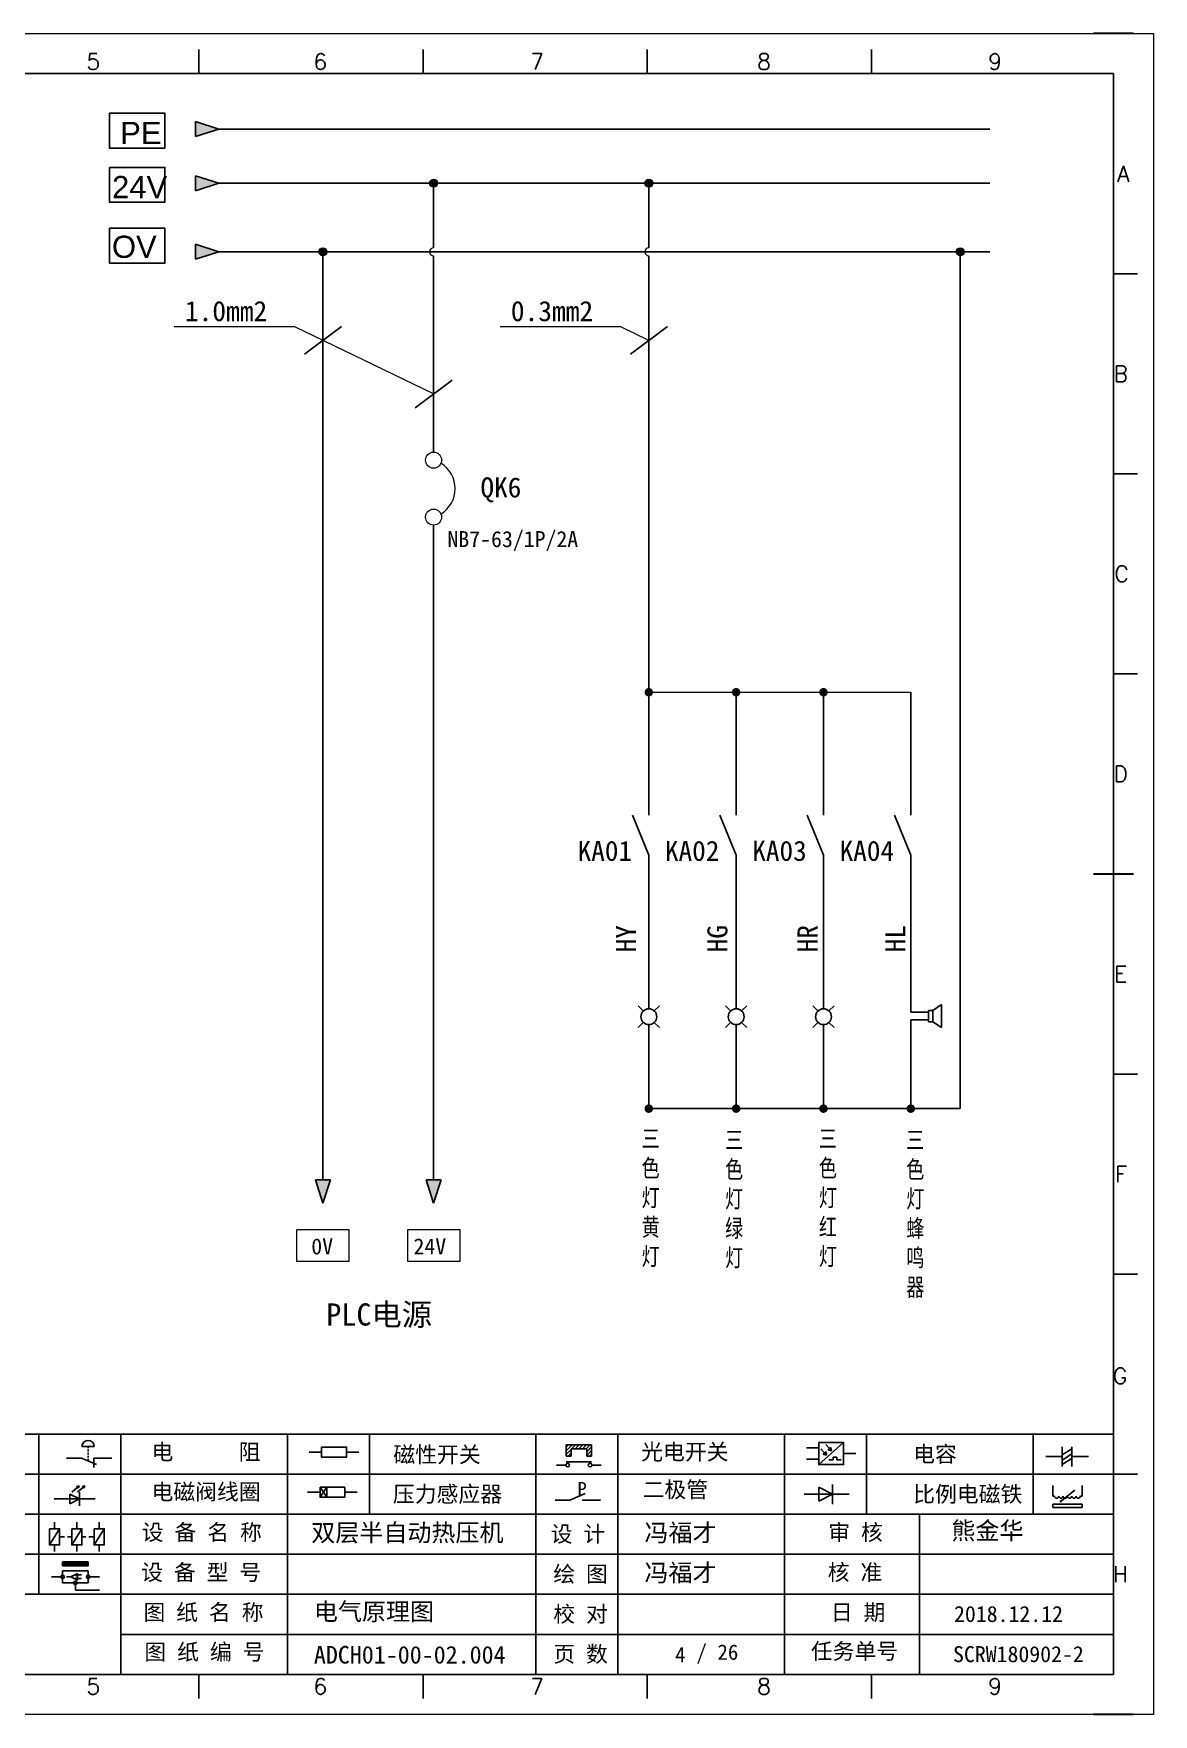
# Model space of a CAD drawing. Extents: x 33864 to 41687, y -3582 to -110.
# Drawn here: x 36753 to 36892.9, y -2914.6 to -2704.6 of the extents above; entities that cross this region are included whole.
import ezdxf
from ezdxf.enums import TextEntityAlignment as Align

# ---------------------------------------------------------------- set-up
doc = ezdxf.new("R2010")
doc.units = 0
doc.header["$MEASUREMENT"] = 0
for name, color, linetype in [('AE_BOR', 1, 'Continuous'), ('MISC', 2, 'Continuous'), ('细实线层', 7, 'Continuous')]:
    doc.layers.add(name, color=color, linetype=linetype)
doc.styles.add('WD', font='romans.shx', dxfattribs={"bigfont": 'gbcbig.shx'})
doc.styles.add('宋体', font='', dxfattribs={"width": 0.75})
doc.styles.add('样式 0', font='')
doc.styles.add('样式 8', font='arial.ttf')
doc.styles.add('汉字', font='')
doc.styles.get('宋体').set_extended_font_data('SimSun')
doc.styles.get('样式 0').set_extended_font_data('KaiTi_GB2312')
doc.styles.get('汉字').set_extended_font_data('新宋体')

# ---------------------------------------------------------------- blocks, each defined once
blk = doc.blocks.new('磁性开关')
at = {"linetype": 'ByBlock'}
h = blk.add_hatch(dxfattribs=at)
h.set_pattern_fill('ANSI31', color=256, scale=0.1, style=0)
h.set_pattern_definition([(45, (0, 0), (-0.224506403, 0.224506403), [])])
h.paths.add_polyline_path([(-1907.69, -775.29), (-1910.88, -775.29), (-1910.88, -776.69), (-1910.25, -776.69), (-1910.25, -775.79), (-1908.31, -775.79), (-1908.31, -776.69), (-1907.69, -776.69)])
for p, q in [((-1910.88, -776.69), (-1910.88, -775.29)), ((-1910.88, -775.29), (-1907.69, -775.29)), ((-1910.88, -776.69), (-1910.25, -776.69)), ((-1910.25, -776.69), (-1910.25, -775.79)), ((-1910.25, -775.79), (-1908.31, -775.79)), ((-1908.31, -776.69), (-1908.31, -775.79)), ((-1908.31, -776.69), (-1907.69, -776.69)), ((-1907.69, -775.29), (-1907.69, -776.69)), ((-1910.91, -777.81), (-1912.09, -777.81)), ((-1910.88, -777.39), (-1907.69, -777.39)), ((-1907.66, -777.81), (-1906.48, -777.81))]:
    blk.add_line(p, q, dxfattribs=at)
for centre in [(-1910.68, -777.81), (-1907.88, -777.81)]:
    blk.add_circle(centre, 0.225, dxfattribs=at)
blk = doc.blocks.new('光电开关')
at = {"linetype": 'ByBlock'}
h = blk.add_hatch(dxfattribs=at)
h.set_pattern_fill('ANSI31', color=256, scale=0.01, style=0)
h.set_pattern_definition([(45, (0.172267, 0), (-0.0224506403, 0.0224506403), [])])
h.paths.add_polyline_path([(-1882.44, -776.34), (-1882.5, -775.91), (-1882.68, -776.07)])
h.paths.add_polyline_path([(-1882.44, -776.34), (-1882.68, -776.07), (-1882.86, -776.23)])
h.paths.add_polyline_path([(-1883.11, -776.45), (-1883.29, -776.61), (-1883.05, -776.88)])
h.paths.add_polyline_path([(-1883.29, -776.61), (-1883.47, -776.77), (-1883.05, -776.88)])
for p, q in [((-1884.01, -775.96), (-1885.56, -775.96)), ((-1880.91, -775.3), (-1884.01, -778.05)), ((-1883.75, -776.09), (-1883.05, -776.88)), ((-1883.11, -776.45), (-1883.47, -776.77)), ((-1883.05, -776.88), (-1883.47, -776.77)), ((-1883.14, -775.55), (-1882.44, -776.34)), ((-1883.05, -776.88), (-1883.11, -776.45)), ((-1882.5, -775.91), (-1882.86, -776.23)), ((-1882.44, -776.34), (-1882.86, -776.23)), ((-1882.44, -776.34), (-1882.5, -775.91)), ((-1879.37, -776.67), (-1880.91, -776.67)), ((-1884.01, -777.39), (-1885.56, -777.39)), ((-1882.78, -777.47), (-1882.23, -777.47)), ((-1882.23, -777.47), (-1882.23, -777.14)), ((-1882.23, -777.14), (-1881.78, -777.14)), ((-1881.78, -777.47), (-1881.78, -777.14)), ((-1881.23, -777.47), (-1881.78, -777.47))]:
    blk.add_line(p, q, dxfattribs=at)
blk.add_lwpolyline([(-1884.01, -775.3), (-1880.91, -775.3), (-1880.91, -778.05), (-1884.01, -778.05)], close=True, dxfattribs=at)
blk = doc.blocks.new('电磁阀线圈')
at = {"linetype": 'ByBlock'}
for p, q in [((-1854.61, -796.54), (-1856.17, -796.54)), ((-1854.61, -795.92), (-1853.75, -797.16)), ((-1853.75, -795.92), (-1854.61, -797.16)), ((-1853.75, -795.92), (-1853.75, -797.16)), ((-1851.53, -796.54), (-1849.97, -796.54))]:
    blk.add_line(p, q, dxfattribs=at)
blk.add_lwpolyline([(-1854.61, -795.92), (-1851.53, -795.92), (-1851.53, -797.16), (-1854.61, -797.16)], close=True, dxfattribs=at)
blk = doc.blocks.new('压力感应器')
at = {"linetype": 'ByBlock'}
for p, q in [((-1815.59, -777.73), (-1813.71, -776.93)), ((-1817.44, -777.73), (-1815.59, -777.73)), ((-1811.78, -777.73), (-1814.05, -777.73))]:
    blk.add_line(p, q, dxfattribs=at)
at = {"linetype": 'ByBlock', "insert": (-1814.65, -775.48), "char_height": 1.68, "width": 1.2242, "attachment_point": 1}
blk.add_mtext('{\\fNSimSun|b0|i0|c134|p49;P}', dxfattribs=at)
blk = doc.blocks.new('二极管')
at = {"linetype": 'ByBlock'}
for p, q in [((-1787.52, -776.77), (-1781.92, -776.77)), ((-1783.97, -776.77), (-1785.69, -775.9)), ((-1785.69, -775.9), (-1785.69, -777.65)), ((-1783.97, -776.77), (-1785.69, -777.65)), ((-1783.97, -777.99), (-1783.97, -775.56))]:
    blk.add_line(p, q, dxfattribs=at)
blk = doc.blocks.new('电容')
at = {"linetype": 'ByBlock'}
for p, q in [((-1756.08, -782.99), (-1756.08, -780.56)), ((-1754.86, -780.79), (-1756.08, -781.55)), ((-1754.86, -782.99), (-1754.86, -780.56)), ((-1756.08, -781.77), (-1758.13, -781.77)), ((-1754.86, -781.44), (-1756.08, -782.2)), ((-1754.86, -781.99), (-1756.08, -782.75)), ((-1754.86, -781.77), (-1752.81, -781.77))]:
    blk.add_line(p, q, dxfattribs=at)
blk = doc.blocks.new('发光二极管')
at = {"linetype": 'ByBlock'}
for p, q in [((-1755.78, -785.92), (-1754.89, -785.14)), ((-1754.89, -785.14), (-1755.2, -785.22)), ((-1755.2, -785.22), (-1755.01, -785.43)), ((-1755.08, -785.92), (-1754.18, -785.14)), ((-1754.89, -785.14), (-1755.01, -785.43)), ((-1754.18, -785.14), (-1754.49, -785.22)), ((-1754.49, -785.22), (-1754.31, -785.43)), ((-1754.18, -785.14), (-1754.31, -785.43)), ((-1758.01, -786.77), (-1752.89, -786.77)), ((-1754.84, -786.77), (-1756.04, -786.16)), ((-1756.04, -786.16), (-1756.04, -787.39)), ((-1754.84, -786.77), (-1756.04, -787.39)), ((-1754.84, -787.63), (-1754.84, -785.92))]:
    blk.add_line(p, q, dxfattribs=at)
blk = doc.blocks.new('比例电磁阀')
at = {"linetype": 'ByBlock'}
for p, q in [((-1757.26, -775.38), (-1757.26, -776.71)), ((-1757.26, -776.71), (-1757.05, -776.71)), ((-1754.5, -775.98), (-1756.35, -777.44)), ((-1753.58, -776.71), (-1753.8, -776.71)), ((-1753.58, -775.38), (-1753.58, -776.71)), ((-1753.6, -777.73), (-1757.25, -777.73)), ((-1757.25, -778.13), (-1757.25, -777.73)), ((-1753.6, -778.13), (-1757.25, -778.13)), ((-1756.35, -777.44), (-1756.25, -777.25)), ((-1756.35, -777.44), (-1756.15, -777.38)), ((-1756.15, -777.38), (-1756.25, -777.25)), ((-1753.6, -777.73), (-1753.6, -778.13))]:
    blk.add_line(p, q, dxfattribs=at)
for centre in [(-1756.78, -776.71), (-1756.24, -776.71), (-1755.7, -776.71), (-1755.15, -776.71), (-1754.61, -776.71), (-1754.07, -776.71)]:
    blk.add_arc(centre, 0.271, 180, 0, dxfattribs=at)
blk = doc.blocks.new('保安开关')
at = {"linetype": 'ByBlock'}
for p, q in [((-1757.33, -790.79), (-1758.6, -792.81)), ((-1757.96, -790.79), (-1757.96, -789.97)), ((-1754.54, -790.79), (-1755.81, -792.81)), ((-1755.17, -790.79), (-1755.17, -789.97)), ((-1751.75, -790.79), (-1753.02, -792.81)), ((-1752.39, -790.79), (-1752.39, -789.97)), ((-1757.96, -792.81), (-1757.96, -793.62)), ((-1757.33, -791.8), (-1756.72, -791.8)), ((-1756.35, -791.8), (-1755.89, -791.8)), ((-1755.17, -792.81), (-1755.17, -793.62)), ((-1754.52, -791.8), (-1754.06, -791.8)), ((-1753.69, -791.8), (-1753.08, -791.8)), ((-1752.39, -792.81), (-1752.39, -793.62))]:
    blk.add_line(p, q, dxfattribs=at)
for points in [[(-1758.6, -790.79), (-1757.33, -790.79), (-1757.33, -792.81), (-1758.6, -792.81)], [(-1755.81, -790.79), (-1754.54, -790.79), (-1754.54, -792.81), (-1755.81, -792.81)], [(-1753.02, -790.79), (-1751.75, -790.79), (-1751.75, -792.81), (-1753.02, -792.81)]]:
    blk.add_lwpolyline(points, close=True, dxfattribs=at)
blk = doc.blocks.new('接近开关')
at = {"linetype": 'ByBlock'}
h = blk.add_hatch(dxfattribs=at)
h.set_pattern_fill('ANSI31', color=256, scale=0.01, style=0)
h.set_pattern_definition([(45, (-89.131516, -30.795668), (-0.0224506403, 0.0224506403), [])])
h.paths.add_polyline_path([(-1513.76, -1123.35), (-1513.76, -1122.85), (-1516.96, -1122.85), (-1516.96, -1123.35)])
for p, q in [((-1516.96, -1123.35), (-1516.96, -1122.85)), ((-1516.96, -1122.85), (-1513.76, -1122.85)), ((-1516.96, -1123.35), (-1513.76, -1123.35)), ((-1513.76, -1122.85), (-1513.76, -1123.35)), ((-1517.18, -1124.71), (-1518.36, -1124.71)), ((-1516.96, -1123.95), (-1513.76, -1123.95)), ((-1516.96, -1123.95), (-1516.96, -1125.47)), ((-1516.96, -1125.47), (-1513.76, -1125.47)), ((-1515.91, -1124.71), (-1516.45, -1124.71)), ((-1515.11, -1124.31), (-1515.91, -1124.71)), ((-1515.11, -1125.11), (-1515.91, -1124.71)), ((-1515.33, -1124.53), (-1515.17, -1124.53)), ((-1515.33, -1124.88), (-1515.17, -1124.88)), ((-1515.25, -1124.45), (-1515.25, -1124.61)), ((-1515.11, -1124.31), (-1515.11, -1125.11)), ((-1515.11, -1124.48), (-1514.58, -1124.48)), ((-1515.11, -1124.94), (-1514.58, -1124.94)), ((-1513.76, -1123.95), (-1513.76, -1125.47)), ((-1513.54, -1124.71), (-1512.36, -1124.71)), ((-1515.36, -1125.69), (-1515.36, -1126.36)), ((-1515.36, -1126.36), (-1512.36, -1126.36))]:
    blk.add_line(p, q, dxfattribs=at)
for centre in [(-1516.96, -1124.71), (-1515.36, -1125.47), (-1513.76, -1124.71)]:
    blk.add_circle(centre, 0.225, dxfattribs=at)
blk = doc.blocks.new('电阻')
at = {"linetype": 'ByBlock'}
for p, q in [((-3.09, 0), (-1.57, 0)), ((1.57, 0), (3.09, 0))]:
    blk.add_line(p, q, dxfattribs=at)
blk.add_lwpolyline([(-1.57, 0.63), (1.57, 0.63), (1.57, -0.63), (-1.57, -0.63)], close=True, dxfattribs=at)
blk = doc.blocks.new('急停按钮')
at = {"linetype": 'ByBlock'}
for p, q in [((-1.86, 0), (0, 0)), ((0, 0), (1.88, -0.81)), ((0.06, 1.45), (1.61, 1.45)), ((0.83, 1.45), (0.83, 1.24)), ((0.83, 1.07), (0.83, 0.85)), ((0.83, 0.68), (0.83, 0.47)), ((0.83, 0.29), (0.83, 0.08)), ((3.81, 0), (1.54, 0)), ((1.54, 0), (1.54, -1.15)), ((0.83, -0.09), (0.83, -0.24))]:
    blk.add_line(p, q, dxfattribs=at)
blk.add_arc((0.83, 1.45), 0.774, 0, 180)
blk = doc.blocks.new('蜂鸣器')
at = {"linetype": 'ByBlock'}
for p, q in [((-1907.17, -795.53), (-1908.25, -796.26)), ((-1907.17, -795.53), (-1907.17, -798.41)), ((-1908.8, -796.48), (-1911.01, -796.48)), ((-1908.8, -797.46), (-1911.01, -797.46)), ((-1908.25, -796.26), (-1908.8, -796.26)), ((-1908.8, -797.68), (-1908.8, -796.26)), ((-1908.25, -797.68), (-1908.8, -797.68)), ((-1908.25, -797.68), (-1908.25, -796.26)), ((-1907.17, -798.41), (-1908.25, -797.68))]:
    blk.add_line(p, q, dxfattribs=at)
blk = doc.blocks.new('指示灯')
at = {"linetype": 'ByBlock'}
for p, q in [((-1854.25, -776.92), (-1856.06, -776.92)), ((-1854.62, -775.59), (-1853.97, -776.23)), ((-1851.9, -775.59), (-1852.54, -776.23)), ((-1852.26, -776.92), (-1850.45, -776.92)), ((-1854.62, -778.25), (-1853.97, -777.61)), ((-1851.9, -778.25), (-1852.54, -777.61))]:
    blk.add_line(p, q, dxfattribs=at)
blk.add_circle((-1853.26, -776.92), 0.992, dxfattribs=at)

msp = doc.modelspace()

# ---------------------------------------------------------------- hatches: boundary and pattern name
for points in [[(36773.247, -2722.406), (36776.165, -2723.341), (36773.247, -2724.276)], [(36773.247, -2730.971), (36776.165, -2731.907), (36773.247, -2732.842)], [(36788.228, -2847.869), (36789.164, -2850.787), (36790.099, -2847.869)], [(36802.048, -2847.869), (36802.983, -2850.787), (36803.918, -2847.869)]]:
    msp.add_hatch(color=256).paths.add_polyline_path(points)
at = {"lineweight": 0}
h = msp.add_hatch(color=256, dxfattribs=at)
edge = h.paths.add_edge_path()
edge.add_arc((36802.992, -2723.341), 0.5, 0, 360)
h = msp.add_hatch(color=256, dxfattribs=at)
edge = h.paths.add_edge_path()
edge.add_arc((36829.876, -2723.341), 0.5, 0, 360)
h = msp.add_hatch(color=256, dxfattribs=at)
edge = h.paths.add_edge_path()
edge.add_arc((36789.164, -2731.907), 0.5, 0, 360)
h = msp.add_hatch(color=256, dxfattribs=at)
edge = h.paths.add_edge_path()
edge.add_arc((36868.768, -2731.907), 0.5, 0, 360)
at = {"layer": 'MISC'}
msp.add_hatch(color=256, dxfattribs=at).paths.add_polyline_path([(36773.247, -2715.641), (36776.165, -2716.576), (36773.247, -2717.512)])

# ---------------------------------------------------------------- linework, layer by layer
for p, q in [((36887.895, -2709.649), (36600.895, -2709.649)), ((36887.895, -2909.649), (36887.895, -2709.649)), ((36776.165, -2723.341), (36773.247, -2722.406)), ((36773.247, -2722.406), (36773.247, -2724.276)), ((36776.165, -2723.341), (36773.247, -2724.276)), ((36776.165, -2731.907), (36773.247, -2730.971)), ((36773.247, -2730.971), (36773.247, -2732.842)), ((36776.165, -2731.907), (36773.247, -2732.842)), ((36776.165, -2731.907), (36872.46, -2731.907)), ((36829.871, -2802.316), (36829.876, -2732.407)), ((36840.78, -2802.316), (36840.78, -2786.941)), ((36851.688, -2802.316), (36851.688, -2786.941)), ((36862.596, -2802.316), (36862.596, -2786.941)), ((36829.871, -2807.299), (36827.836, -2802.316)), ((36829.871, -2807.299), (36827.836, -2802.316)), ((36840.78, -2807.299), (36838.744, -2802.316)), ((36840.78, -2807.299), (36838.744, -2802.316)), ((36851.688, -2807.298), (36849.652, -2802.316)), ((36851.688, -2807.298), (36849.652, -2802.316)), ((36862.596, -2807.299), (36860.56, -2802.316)), ((36862.596, -2807.299), (36860.56, -2802.316)), ((36829.871, -2824.668), (36829.871, -2807.299)), ((36840.78, -2824.668), (36840.78, -2807.299)), ((36851.688, -2824.668), (36851.688, -2807.298)), ((36862.596, -2826.914), (36862.596, -2807.299)), ((36862.596, -2827.889), (36862.596, -2838.963)), ((36829.871, -2828.988), (36829.871, -2838.963)), ((36840.78, -2828.989), (36840.78, -2838.963)), ((36851.688, -2830.281), (36851.688, -2838.963)), ((36829.871, -2838.963), (36868.768, -2838.963)), ((36789.164, -2850.787), (36788.228, -2847.869)), ((36790.099, -2847.869), (36788.228, -2847.869)), ((36789.164, -2850.787), (36790.099, -2847.869)), ((36802.983, -2850.787), (36802.048, -2847.869)), ((36803.918, -2847.869), (36802.048, -2847.869)), ((36802.983, -2850.787), (36803.918, -2847.869)), ((36605.925, -2909.649), (36885.425, -2909.649)), ((36726.692, -2909.649), (36786.642, -2909.649)), ((36786.642, -2909.649), (36855.428, -2909.649))]:
    msp.add_line(p, q)
at = {"color": 0}
msp.add_line((36872.46, -2723.341), (36776.165, -2723.341), dxfattribs=at)
at = {"color": 0, "ltscale": 2}
for p, q in [((36802.992, -2731.407), (36802.992, -2723.341)), ((36829.876, -2731.407), (36829.876, -2723.341)), ((36789.164, -2756.941), (36789.164, -2731.907)), ((36868.768, -2756.941), (36868.768, -2731.907)), ((36802.99, -2756.941), (36802.992, -2732.407)), ((36789.164, -2847.869), (36789.164, -2756.941)), ((36868.768, -2838.963), (36868.768, -2756.941)), ((36829.873, -2786.941), (36829.876, -2762.407)), ((36802.983, -2847.869), (36802.99, -2766.052)), ((36840.78, -2801.018), (36840.781, -2786.941)), ((36851.688, -2801.017), (36851.689, -2786.941)), ((36862.597, -2801.018), (36862.598, -2786.941))]:
    msp.add_line(p, q, dxfattribs=at)
at = {"linetype": 'ByBlock'}
for p, q in [((36887.895, -2879.649), (36600.895, -2879.649)), ((36887.895, -2884.649), (36600.895, -2884.649)), ((36887.895, -2889.649), (36600.895, -2889.649)), ((36887.895, -2894.649), (36600.895, -2894.649)), ((36887.895, -2899.649), (36600.895, -2899.649)), ((36887.895, -2904.649), (36763.919, -2904.649))]:
    msp.add_line(p, q, dxfattribs=at)
at = {"lineweight": -2}
for p, q in [((36753.681, -2879.649), (36753.681, -2899.649)), ((36763.919, -2879.649), (36763.919, -2909.565)), ((36784.729, -2879.649), (36784.729, -2889.649)), ((36794.967, -2879.649), (36794.967, -2889.649)), ((36815.777, -2879.649), (36815.777, -2889.649)), ((36826.015, -2879.649), (36826.015, -2889.649)), ((36846.825, -2879.649), (36846.825, -2889.649)), ((36857.063, -2879.649), (36857.063, -2889.649)), ((36877.874, -2879.649), (36877.874, -2889.649)), ((36784.729, -2889.649), (36784.729, -2909.565)), ((36815.777, -2889.649), (36815.777, -2909.649)), ((36826.015, -2889.649), (36826.015, -2909.649)), ((36846.825, -2889.649), (36846.825, -2909.649)), ((36863.678, -2889.649), (36863.678, -2909.649))]:
    msp.add_line(p, q, dxfattribs=at)
at = {"ltscale": 2}
for p, q in [((36887.895, -2909.649), (36887.895, -2888.203)), ((36855.428, -2909.649), (36885.425, -2909.649)), ((36855.428, -2909.649), (36887.895, -2909.649))]:
    msp.add_line(p, q, dxfattribs=at)
at = {"color": 1, "lineweight": -3}
for points in [[(36762.503, -2714.603), (36769.444, -2714.603), (36769.444, -2718.956), (36762.503, -2718.956)], [(36762.503, -2721.368), (36769.444, -2721.368), (36769.444, -2725.72), (36762.503, -2725.72)], [(36762.503, -2728.978), (36769.444, -2728.978), (36769.444, -2733.33), (36762.503, -2733.33)]]:
    msp.add_lwpolyline(points, close=True, dxfattribs=at)
at = {"const_width": 0.53}
for points in [[(36829.607, -2786.941, 1), (36830.136, -2786.941, 1)], [(36840.515, -2786.941, 1), (36841.044, -2786.941, 1)], [(36851.423, -2786.941, 1), (36851.952, -2786.941, 1)], [(36829.607, -2838.963, 1), (36830.136, -2838.963, 1)], [(36840.515, -2838.963, 1), (36841.044, -2838.963, 1)], [(36851.423, -2838.963, 1), (36851.952, -2838.963, 1)], [(36862.331, -2838.963, 1), (36862.86, -2838.963, 1)], [(36862.331, -2838.963, 1), (36862.86, -2838.963, 1)]]:
    msp.add_lwpolyline(points, format="xyb", close=True, dxfattribs=at)
at = {"color": 1, "lineweight": 0}
for points in [[(36785.9, -2854.066), (36792.4, -2854.066), (36792.4, -2858.066), (36785.9, -2858.066)], [(36799.785, -2854.066), (36806.285, -2854.066), (36806.285, -2858.066), (36799.785, -2858.066)]]:
    msp.add_lwpolyline(points, close=True, dxfattribs=at)
at = {"lineweight": 0}
for centre, radius in [((36802.992, -2723.341), 0.5), ((36829.876, -2723.341), 0.5), ((36789.164, -2731.907), 0.5), ((36868.768, -2731.907), 0.5), ((36802.99, -2757.943), 1), ((36802.99, -2765.052), 1)]:
    msp.add_circle(centre, radius, dxfattribs=at)
for centre, radius, start, end in [((36802.992, -2731.907), 0.5, 90, 270), ((36829.876, -2731.907), 0.5, 90, 270), ((36801.997, -2761.497), 3.691, 301.18201, 58.81799)]:
    msp.add_arc(centre, radius, start, end, dxfattribs=at)
at = {"layer": 'AE_BOR', "color": 1, "lineweight": 15}
for p, q in [((36595.892, -2704.649), (36892.892, -2704.649)), ((36892.892, -2704.649), (36892.892, -2914.649)), ((36892.892, -2914.649), (36595.892, -2914.649))]:
    msp.add_line(p, q, dxfattribs=at)
at = {"layer": 'AE_BOR', "lineweight": 30}
for p, q in [((36890.425, -2704.649), (36885.425, -2704.649)), ((36890.425, -2914.649), (36885.425, -2914.649))]:
    msp.add_line(p, q, dxfattribs=at)
at = {"layer": 'AE_BOR'}
for p, q in [((36773.675, -2709.649), (36773.675, -2706.649)), ((36801.675, -2709.649), (36801.675, -2706.649)), ((36829.675, -2709.649), (36829.675, -2706.649)), ((36857.675, -2709.649), (36857.675, -2706.649)), ((36887.895, -2734.649), (36890.895, -2734.649)), ((36887.895, -2759.649), (36890.895, -2759.649)), ((36887.895, -2784.649), (36890.895, -2784.649)), ((36887.895, -2834.649), (36890.895, -2834.649)), ((36887.895, -2859.649), (36890.895, -2859.649)), ((36887.895, -2884.649), (36890.895, -2884.649)), ((36773.675, -2909.649), (36773.675, -2912.649)), ((36801.675, -2909.649), (36801.675, -2912.649)), ((36829.675, -2909.649), (36829.675, -2912.649)), ((36857.675, -2909.649), (36857.675, -2912.649))]:
    msp.add_line(p, q, dxfattribs=at)
at = {"layer": 'AE_BOR', "color": 2, "lineweight": 30}
msp.add_line((36885.395, -2809.649), (36890.395, -2809.649), dxfattribs=at)
at = {"layer": 'MISC'}
for p, q in [((36776.165, -2716.576), (36773.247, -2715.641)), ((36773.247, -2715.641), (36773.247, -2717.512)), ((36776.165, -2716.576), (36773.247, -2717.512)), ((36776.165, -2716.576), (36872.46, -2716.576))]:
    msp.add_line(p, q, dxfattribs=at)
at = {"layer": '细实线层', "lineweight": 0}
for p, q in [((36785.657, -2741.276), (36770.608, -2741.276)), ((36802.99, -2749.667), (36785.657, -2741.276)), ((36826.369, -2741.276), (36811.321, -2741.276)), ((36829.875, -2742.973), (36826.369, -2741.276)), ((36829.873, -2786.941), (36862.598, -2786.941))]:
    msp.add_line(p, q, dxfattribs=at)
at = {"layer": '细实线层', "linetype": 'ByBlock'}
for p, q in [((36786.853, -2744.707), (36791.474, -2741.241)), ((36827.565, -2744.707), (36832.187, -2741.241)), ((36800.68, -2751.399), (36805.301, -2747.933))]:
    msp.add_line(p, q, dxfattribs=at)

# ---------------------------------------------------------------- block references
at = {"linetype": 'ByBlock', "rotation": 90}
for p in [(36052.951, -974.217), (36063.859, -974.217), (36074.767, -974.217)]:
    msp.add_blockref('指示灯', p, dxfattribs=at)
at = {"linetype": 'ByBlock'}
for name, p in [('蜂鸣器', (38773.61, -2030.431)), ('磁性开关', (38730.421, -2105.69)), ('光电开关', (38735.117, -2105.381)), ('电容', (38637.584, -2100.668)), ('发光二极管', (38513.607, -2100.957)), ('电磁阀线圈', (38643.417, -2090.352)), ('压力感应器', (38635.616, -2110.134)), ('二极管', (38636.804, -2110.376)), ('比例电磁阀', (38637.584, -2110.668)), ('保安开关', (38513.607, -2100.668)), ('接近开关', (38273.608, -1772.752))]:
    msp.add_blockref(name, p, dxfattribs=at)
for name, p in [('急停按钮', (36759.007, -2882.634)), ('电阻', (36790.548, -2881.873))]:
    msp.add_blockref(name, p)

# ---------------------------------------------------------------- texts
at = {"color": 0}
for s, p in [('1.0mm2', (36771.925, -2740.577)), ('0.3mm2', (36812.637, -2740.577))]:
    msp.add_text(s, height=2.52, dxfattribs=at).set_placement(p)
at = {"attachment_point": 1}
for s, insert, char_height, width, style in [('24V', (36762.83, -2722.437), 2.772, 4.96666, '样式 8'), ('OV', (36762.817, -2729.897), 2.772, 4.96666, '样式 8'), ('三色灯黄灯', (36828.976, -2841.613), 2.2061, 2.75768, '宋体'), ('三色灯绿灯', (36839.403, -2841.77), 2.2061, 2.75768, '宋体'), ('三色灯红灯', (36851.112, -2841.612), 2.2061, 2.75768, '宋体'), ('三色灯{\\fSimSun|b0|i0|c134|p18;蜂鸣器}', (36862.029, -2841.77), 2.20614, 2.75768, '宋体')]:
    msp.add_mtext(s, dxfattribs=dict(at, insert=insert, char_height=char_height, width=width, style=style))
for s, insert, char_height, width in [('{\\fSimSun|b0|i0|c134|p2;PLC电源}', (36789.584, -2863.297), 2.772, 24.98977), ('{\\fKaiTi_GB2312|b0|i0|c134|p49;双层半自动热压机}', (36787.714, -2890.84), 2.2, 27.73841), ('{\\fKaiTi_GB2312|b0|i0|c134|p49;冯福才}', (36829.325, -2890.851), 2.2, 15.31746), ('{\\fKaiTi_GB2312|b0|i0|c134|p49;熊金华}', (36867.665, -2890.594), 2.2, 15.31746), ('{\\fKaiTi_GB2312|b0|i0|c134|p49;冯福才}', (36829.325, -2895.851), 2.2, 15.31746), ('{\\fKaiTi_GB2312|b0|i0|c134|p49;电气原理图}', (36788.039, -2900.702), 2.2, 25.88003), ('{\\fKaiTi_GB2312|b0|i0|c134|p49;2018.12.12}', (36867.995, -2901.104), 2, 60.2542), ('{\\fKaiTi_GB2312|b0|i0|c134|p49;ADCH01-00-02.004}', (36788.039, -2906.102), 2.2, 25.68687), ('{\\fKaiTi_GB2312|b0|i0|c134|p49;4}', (36833.159, -2906.23), 1.92, 2.26819), ('{\\fKaiTi_GB2312|b0|i0|c134|p49;/ 26}', (36835.83, -2905.908), 1.92, 6.84443)]:
    msp.add_mtext(s, dxfattribs=dict(at, insert=insert, char_height=char_height, width=width))
at = {"char_height": 2, "attachment_point": 1, "style": '汉字'}
for s, insert in [('{\\fKaiTi_GB2312|b0|i0|c134|p49;电      阻}', (36767.753, -2880.842)), ('{\\fKaiTi_GB2312|b0|i0|c134|p49;磁性开关}', (36797.964, -2881.178)), ('{\\fKaiTi_GB2312|b0|i0|c134|p49;光电开关}', (36828.915, -2880.841)), ('{\\fKaiTi_GB2312|b0|i0|c134|p49;电容}', (36862.89, -2881.129)), ('{\\fKaiTi_GB2312|b0|i0|c134|p49;二极管}', (36829.096, -2885.557)), ('{\\fKaiTi_GB2312|b0|i0|c134|p49;电磁阀线圈}', (36767.753, -2885.842)), ('{\\fKaiTi_GB2312|b0|i0|c134|p49;压力感应器}', (36797.911, -2886.119)), ('{\\fKaiTi_GB2312|b0|i0|c134|p49;比例电磁铁}', (36862.89, -2886.129)), ('{\\fKaiTi_GB2312|b0|i0|c134|p0;设 备 名 称}', (36766.546, -2890.894)), ('{\\fKaiTi_GB2312|b0|i0|c134|p0;设 计}', (36817.613, -2891.11)), ('{\\fKaiTi_GB2312|b0|i0|c134|p0;审 核}', (36852.281, -2890.9)), ('{\\fKaiTi_GB2312|b0|i0|c134|p0;设 备 型 号}', (36766.472, -2895.894)), ('{\\fKaiTi_GB2312|b0|i0|c134|p0;绘 图}', (36817.942, -2896.11)), ('{\\fKaiTi_GB2312|b0|i0|c134|p0;核 准}', (36852.211, -2895.9)), ('{\\fKaiTi_GB2312|b0|i0|c134|p0;图 纸 名 称}', (36766.755, -2900.894)), ('{\\fKaiTi_GB2312|b0|i0|c134|p0;校 对}', (36817.942, -2901.11)), ('{\\fKaiTi_GB2312|b0|i0|c134|p0;日 期}', (36852.608, -2900.9)), ('{\\fKaiTi_GB2312|b0|i0|c134|p0;图 纸 编 号}', (36766.873, -2905.846)), ('{\\fKaiTi_GB2312|b0|i0|c134|p0;页 数}', (36817.942, -2906.11)), ('{\\fKaiTi_GB2312|b0|i0|c134|p0;任务单号}', (36850.109, -2905.751)), ('{\\fKaiTi_GB2312|b0|i0|c134|p0;SCRW180902-2}', (36867.872, -2906.124))]:
    msp.add_mtext(s, dxfattribs=dict(at, insert=insert))
at = {"layer": 'AE_BOR', "style": 'WD'}
for s, p in [('5', (36760.487, -2709.149)), ('6', (36788.832, -2709.149)), ('7', (36815.93, -2709.149)), ('8', (36844.259, -2709.149)), ('9', (36873.124, -2709.149)), ('5', (36760.487, -2912.149)), ('6', (36788.832, -2912.149)), ('7', (36815.93, -2912.149)), ('8', (36844.259, -2912.149)), ('9', (36873.124, -2912.149))]:
    msp.add_text(s, height=2, dxfattribs=at).set_placement(p, align=Align.CENTER)
for s, p in [('A', (36889.919, -2722.149)), ('B', (36889.729, -2747.149)), ('C', (36889.824, -2772.149)), ('D', (36889.729, -2797.149)), ('E', (36889.633, -2822.149)), ('F', (36889.633, -2847.149)), ('F', (36889.633, -2847.149)), ('G', (36889.633, -2872.368)), ('H', (36889.729, -2897.149))]:
    msp.add_text(s, height=2, dxfattribs=at).set_placement(p, align=Align.MIDDLE_RIGHT)
at = {"layer": 'MISC', "insert": (36763.848, -2715.673), "char_height": 2.772, "width": 4.96666, "attachment_point": 1, "style": '样式 8'}
msp.add_mtext('PE', dxfattribs=at)
at = {"layer": 'MISC', "color": 0, "width": 5.01683, "attachment_point": 1, "style": '样式 0'}
for s, insert, char_height in [('{\\fSimSun|b0|i0|c134|p2;QK6}', (36808.848, -2760.099), 2.5), ('{\\fSimSun|b0|i0|c134|p2;NB7-63/1P/2A}', (36804.726, -2766.805), 2), ('{\\fSimSun|b0|i0|c134|p2;KA01}', (36820.978, -2805.506), 2.5), ('{\\fSimSun|b0|i0|c134|p2;KA02}', (36831.886, -2805.506), 2.5), ('{\\fSimSun|b0|i0|c134|p2;KA03}', (36842.794, -2805.505), 2.5), ('{\\fSimSun|b0|i0|c134|p2;KA04}', (36853.702, -2805.505), 2.5), ('{\\fNSimSun|b0|i0|c134|p49; 0V}', (36786.354, -2855.176), 2), ('\\pi0.7207;{\\fNSimSun|b0|i0|c134|p49;24V}', (36799.761, -2855.176), 2)]:
    msp.add_mtext(s, dxfattribs=dict(at, insert=insert, char_height=char_height))
at = {"layer": 'MISC', "color": 0, "char_height": 2.5, "width": 5.01683, "attachment_point": 1, "rotation": 90, "style": '样式 0'}
for s, insert in [('{\\fSimSun|b0|i0|c134|p2;HY}', (36825.756, -2819.435)), ('{\\fSimSun|b0|i0|c134|p2;HG}', (36837.19, -2819.435)), ('{\\fSimSun|b0|i0|c134|p2;HR}', (36848.443, -2819.435)), ('{\\fSimSun|b0|i0|c134|p2;HL}', (36859.394, -2819.435))]:
    msp.add_mtext(s, dxfattribs=dict(at, insert=insert))

doc.saveas('drawing.dxf')
